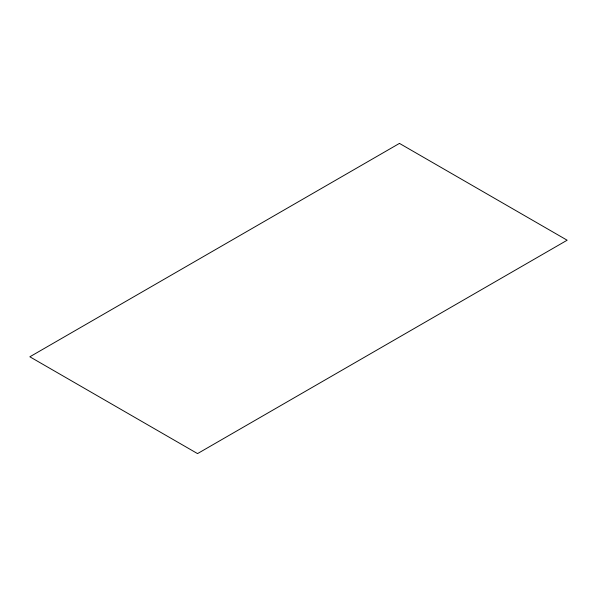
<?xml version="1.0" encoding="UTF-8"?>
<svg xmlns="http://www.w3.org/2000/svg" width="597" height="597" viewBox="0 0 597 597"><rect width="100%" height="100%" fill="white"/><g stroke="black" fill="none" stroke-linecap="round" stroke-linejoin="round"><path stroke-width="0.9" d="M399.46 143.399L29.85 356.79L197.54 453.601L567.15 240.21L399.46 143.399"/></g></svg>
